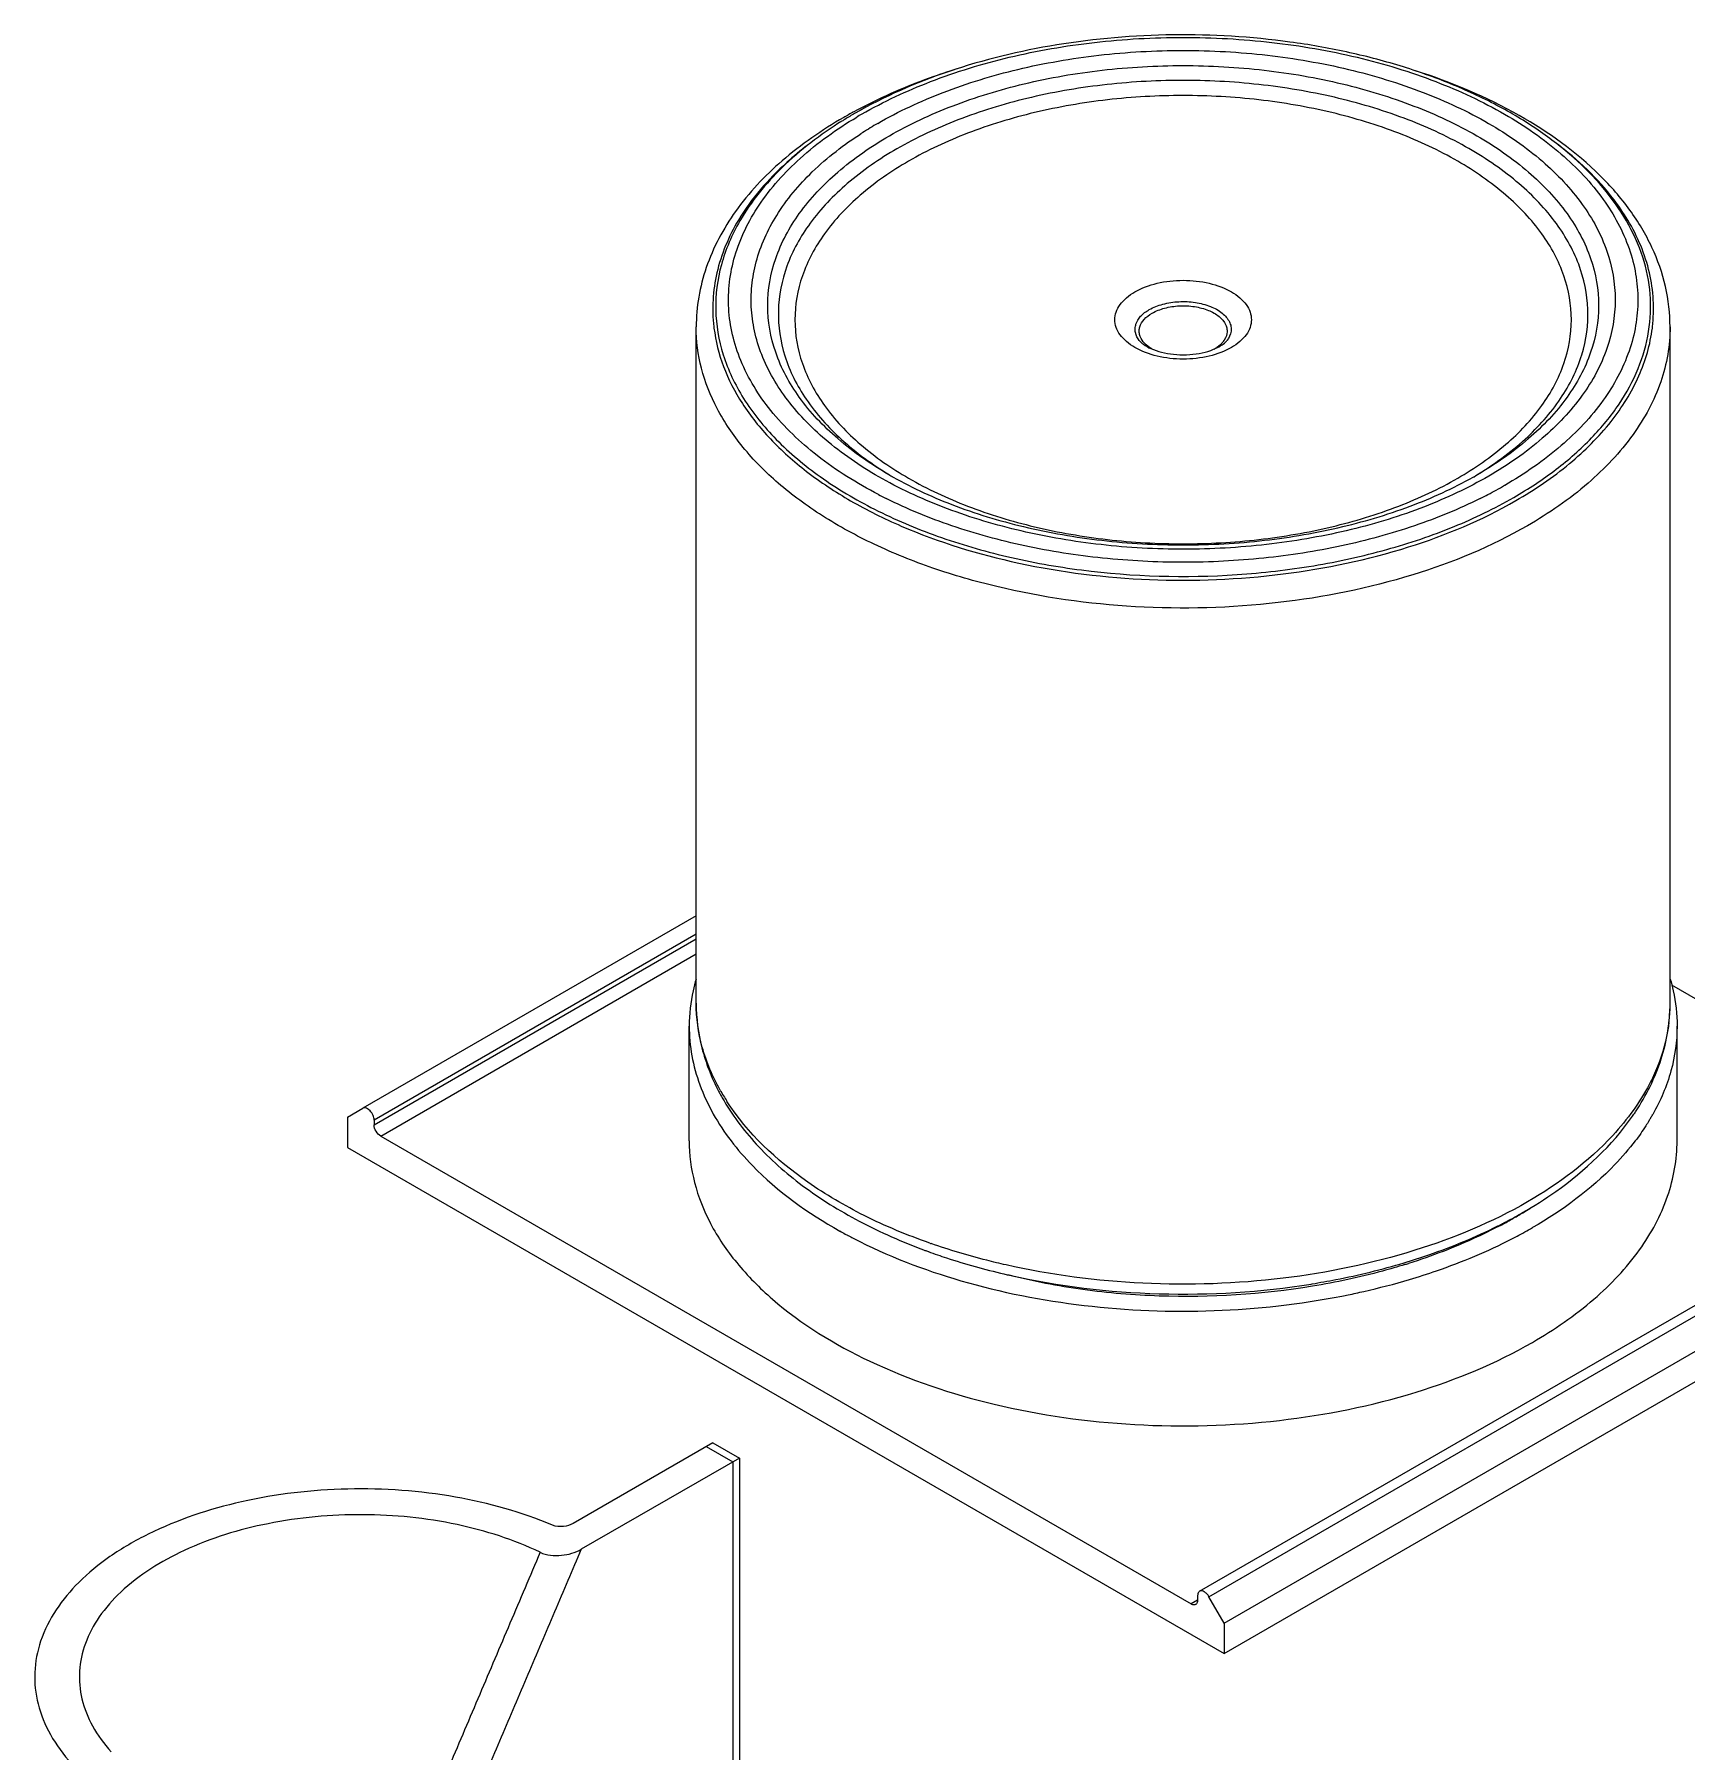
# Model space of a CAD drawing. Header units: millimetres. Extents: x 0 to 1189, y 0 to 858.
# Drawn here: x 421.9 to 598.4, y 274.5 to 457.9 of the extents above; entities that cross this region are included whole.
import ezdxf

# ---------------------------------------------------------------- set-up
doc = ezdxf.new("R2010")
doc.units = ezdxf.units.MM
doc.header["$LTSCALE"] = 65.395
doc.layers.get('0').update_dxf_attribs({"linetype": 'CONTINUOUS'})
doc.layers.add('CURVES', color=7, linetype='CONTINUOUS')
doc.layers.add('SURFACES', color=7, linetype='CONTINUOUS')

msp = doc.modelspace()

# ---------------------------------------------------------------- linework, layer by layer
at = {"color": 9, "linetype": 'Continuous'}
for p, q in [((513.23, 410.82), (513.27, 410.79)), ((513.23, 410.82), (513.27, 410.79)), ((492.59, 361.76), (458.19, 341.9)), ((458.19, 341.42), (492.59, 361.28)), ((458.9, 340.19), (492.59, 359.65)), ((596.46, 352.28), (596.46, 352.25)), ((547.35, 291), (630.25, 338.86)), ((546.14, 290.64), (545.44, 290.23))]:
    msp.add_line(p, q, dxfattribs=at)
at = {"color": 7, "linetype": 'Continuous'}
for p, q in [((492.59, 363.73), (456.98, 343.17)), ((627.63, 338.5), (596.78, 356.32)), ((455.36, 342.23), (456.98, 343.17)), ((455.36, 342.23), (455.36, 338.97)), ((458.19, 341.9), (458.19, 341.42)), ((458.9, 340.19), (545.44, 290.23)), ((546.35, 291.58), (629.25, 339.44)), ((548.97, 288.19), (631.87, 336.05)), ((578.7, 330.87), (578.79, 330.91)), ((578.71, 330.87), (578.79, 330.91)), ((578.8, 330.85), (578.72, 330.81)), ((578.81, 330.84), (578.73, 330.8)), ((579.05, 331.04), (579.08, 331.06)), ((579.05, 331.04), (579.08, 331.06)), ((525.46, 325.48), (525.56, 325.45)), ((525.46, 325.48), (525.56, 325.45)), ((558.26, 324.4), (558.36, 324.42)), ((558.26, 324.4), (558.36, 324.42)), ((494.37, 307.44), (479.46, 298.84)), ((494.37, 307.44), (497.2, 305.81)), ((497.2, 305.81), (480.32, 296.07)), ((497.2, 305.81), (497.2, 250.29)), ((546.14, 291.12), (546.14, 290.64)), ((548.97, 288.19), (547.35, 291)), ((548.97, 288.19), (548.97, 284.92))]:
    msp.add_line(p, q, dxfattribs=at)
at = {"color": 9, "linetype": 'Continuous'}
msp.add_lwpolyline([(596.46, 352.28), (596.46, 352.26), (596.46, 352.25)], dxfattribs=at)
at = {"color": 7, "linetype": 'Continuous'}
for centre, radius, start, end in [((533.38, 405.61), 50.09, 118.5968, 119.9947), ((532.61, 409.4), 46.21, 119.9945, 121.5091), ((531.96, 410.47), 44.95, 121.5139, 121.9677), ((515.79, 355.86), 23.47, 207.575, 208.6485), ((516.11, 356.04), 23.84, 208.6481, 209.5574), ((571.22, 357.18), 26.02, 325.187, 326.3799), ((555.33, 376.26), 51.07, 297.7236, 299.98), ((556.71, 371.86), 46.59, 299.5707, 301.2236), ((557.68, 370.26), 44.73, 301.227, 302.3724), ((554.1, 378.6), 53.71, 296.6704, 297.2733), ((554.94, 375.05), 50.24, 297.6218, 298.2709), ((554.5, 377.83), 52.83, 297.3701, 297.6921), ((555.38, 374.22), 49.3, 298.3753, 298.7225), ((555.83, 373.4), 48.37, 298.7209, 299.5753), ((539.52, 388.83), 64.86, 249.7042, 250.0334), ((548.21, 391.24), 67.8, 287.2049, 287.5431), ((542.95, 400.36), 76.9, 256.9258, 257.3119)]:
    msp.add_arc(centre, radius, start, end, dxfattribs=at)
at = {"color": 9, "linetype": 'Continuous'}
for centre, radius, start, end in [((532.83, 410.25), 45.14, 119.9984, 120.7701), ((532.75, 412.34), 41.58, 119.977, 122.5431), ((532.01, 413.5), 40.2, 122.5509, 122.7499), ((511.32, 428.59), 16.96, 186.6674, 187.0621), ((577.87, 428.59), 16.96, 352.9383, 353.3326), ((545.85, 427.83), 4.12, 299.9544, 304.4955), ((546.77, 426.71), 2.67, 314.7645, 320.8208), ((533.77, 444.57), 39.51, 238.7488, 239.1381), ((555.42, 444.56), 39.51, 300.6413, 301.339), ((555.34, 450.57), 47.18, 297.5179, 299.9915), ((535.22, 453.17), 50.13, 242.4593, 243.5127), ((553.95, 453.2), 50.17, 296.4863, 297.539), ((579.23, 354.4), 17.37, 356.869, 359.9991), ((579.12, 354.41), 17.47, 352.9949, 356.8656), ((515.52, 356.61), 23.39, 209.4387, 212.8726), ((539.76, 391.93), 66.96, 250.6118, 250.7417)]:
    msp.add_arc(centre, radius, start, end, dxfattribs=at)
at = {"color": 7, "linetype": 'Continuous'}
for points, knots in [([(591.94, 437.94), (590.47, 440.47), (587.43, 443.97), (582.48, 447.78), (578.05, 450.42), (573.11, 452.7), (567.73, 454.6), (561.99, 456.09), (553.91, 457.5), (543.52, 458.12), (531.22, 457.08), (519.72, 454.31), (512.67, 451.24), (509.51, 449.42)], [0, 0, 0, 0, 0.097573, 0.151393, 0.208671, 0.269272, 0.332878, 0.399024, 0.467133, 0.606476, 0.745318, 0.878042, 1, 1, 1, 1]), ([(520.41, 454.18), (519.43, 453.88), (515.65, 452.61), (511.99, 451.01), (509.41, 449.59)], [0, 0, 0, 0, 0.259109, 1, 1, 1, 1]), ([(596.59, 426.62), (596.59, 428.07), (596.25, 431), (594.76, 435.25), (592.36, 439.26), (587.9, 444.37), (580.3, 449.8), (573.25, 452.75), (569.42, 453.98)], [0, 0, 0, 0, 0.105599, 0.21361, 0.326255, 0.445358, 0.706587, 1, 1, 1, 1]), ([(508.34, 449), (506.02, 447.65), (501.77, 444.72), (496.65, 439.31), (493.88, 434.14), (492.78, 429.85), (492.59, 427.69), (492.59, 426.62)], [0, 0, 0, 0, 0.2815, 0.537853, 0.774105, 0.887741, 1, 1, 1, 1]), ([(508.16, 448.61), (505.87, 447.18), (501.75, 444.07), (498.47, 440.04), (497.25, 437.94)], [0, 0, 0, 0, 0.526772, 1, 1, 1, 1]), ([(539.91, 425.17), (540.03, 425.01), (540.42, 424.68), (541.22, 424.25), (542.31, 423.89), (544.03, 423.59), (545.84, 423.65), (547.48, 424.06), (548.19, 424.37), (548.5, 424.55)], [0, 0, 0, 0, 0.064775, 0.167412, 0.296888, 0.44267, 0.744606, 0.883151, 1, 1, 1, 1]), ([(548.5, 424.55), (548.67, 424.65), (548.95, 424.83), (549.19, 425.06), (549.27, 425.17)], [0, 0, 0, 0, 0.600211, 1, 1, 1, 1]), ([(513.22, 410.81), (515.35, 409.58), (520.02, 407.41), (527.66, 405.1), (535.96, 403.66), (544.59, 403.18), (553.23, 403.66), (561.53, 405.1), (569.16, 407.41), (573.84, 409.58), (575.97, 410.81)], [0, 0, 0, 0, 0.113138, 0.236211, 0.366297, 0.499999, 0.6337, 0.763787, 0.886861, 1, 1, 1, 1]), ([(492.59, 354.4), (492.59, 352.8), (493.01, 349.52), (494.22, 346.46), (494.98, 345)], [0, 0, 0, 0, 0.493051, 1, 1, 1, 1]), ([(592.89, 342.78), (594.05, 344.53), (595.92, 348.26), (596.59, 352.39), (596.59, 354.4)], [0, 0, 0, 0, 0.510685, 1, 1, 1, 1]), ([(458.19, 341.9), (458.19, 342.07), (458.09, 342.45), (457.77, 342.97), (457.22, 343.31), (456.98, 343.17)], [0, 0, 0, 0, 0.277659, 0.577358, 1, 1, 1, 1]), ([(495.38, 344.28), (496.38, 342.51), (498.95, 339.08), (503.95, 334.67), (510.06, 330.88), (514.62, 328.89), (517.03, 327.99)], [0, 0, 0, 0, 0.221496, 0.461031, 0.720695, 1, 1, 1, 1]), ([(458.9, 340.19), (458.69, 340.31), (458.36, 340.7), (458.19, 341.17), (458.19, 341.42)], [0, 0, 0, 0, 0.499999, 1, 1, 1, 1]), ([(580.85, 332.03), (582.06, 332.73), (586.47, 335.53), (590.4, 339.19), (592.58, 342.33)], [0, 0, 0, 0, 0.268905, 1, 1, 1, 1]), ([(491.84, 339.7), (491.84, 338.2), (492.25, 335.12), (494.01, 330.68), (496.88, 326.47), (502.27, 321.05), (511.46, 315.46), (524.67, 311.05), (539.5, 308.96), (554.74, 309.39), (569.15, 312.27), (577.99, 315.92), (581.89, 318.17)], [0, 0, 0, 0, 0.04286, 0.08749, 0.135325, 0.187292, 0.304559, 0.438231, 0.582577, 0.729731, 0.871318, 1, 1, 1, 1]), ([(581.89, 318.17), (584.21, 319.51), (588.41, 322.4), (593.43, 327.68), (596.6, 333.51), (597.34, 337.7), (597.34, 339.71)], [0, 0, 0, 0, 0.28981, 0.54905, 0.782229, 1, 1, 1, 1]), ([(568.2, 326.67), (569.09, 326.94), (572.5, 328.04), (575.83, 329.41), (578.21, 330.61)], [0, 0, 0, 0, 0.257822, 1, 1, 1, 1]), ([(578.23, 330.53), (577.49, 330.14), (574.39, 328.62), (571.15, 327.38), (568.65, 326.59)], [0, 0, 0, 0, 0.241002, 1, 1, 1, 1]), ([(517.38, 327.87), (518.02, 327.63), (520.68, 326.71), (523.39, 325.96), (525.46, 325.48)], [0, 0, 0, 0, 0.24511, 1, 1, 1, 1]), ([(558.36, 324.42), (559.2, 324.56), (562.52, 325.15), (565.8, 325.95), (568.2, 326.67)], [0, 0, 0, 0, 0.254429, 1, 1, 1, 1]), ([(526.06, 325.34), (531.29, 324.16), (542.08, 322.87), (552.91, 323.54), (558.26, 324.4)], [0, 0, 0, 0, 0.497467, 1, 1, 1, 1]), ([(558.4, 324.16), (553.01, 323.27), (544.76, 322.76), (535.25, 323.55), (529.93, 324.42), (527.33, 325), (526.06, 325.34)], [0, 0, 0, 0, 0.503459, 0.755293, 0.878983, 1, 1, 1, 1]), ([(568.27, 326.47), (567.48, 326.23), (564.23, 325.29), (560.92, 324.58), (558.4, 324.16)], [0, 0, 0, 0, 0.244777, 1, 1, 1, 1]), ([(477.26, 298.64), (473.94, 300.04), (466.69, 302.05), (455.4, 302.87), (444.24, 301.57), (435.71, 298.74), (430.03, 295.46), (425.74, 291.98), (422.69, 287.66), (421.79, 282.93), (422.16, 279.46), (423.54, 276.12), (425.01, 274.13), (425.87, 273.18)], [0, 0, 0, 0, 0.144052, 0.297954, 0.450532, 0.590914, 0.654074, 0.711776, 0.81153, 0.856872, 0.901868, 0.948932, 1, 1, 1, 1]), ([(475.92, 295.75), (473.11, 297.1), (466.85, 299.09), (456.97, 300.09), (447.05, 299.18), (438.17, 296.47), (432.09, 292.72), (428.79, 289), (427.25, 286.11), (426.59, 283.07), (426.86, 280.01), (428.05, 277.05), (429.35, 275.29), (430.1, 274.45)], [0, 0, 0, 0, 0.141008, 0.293783, 0.446857, 0.588678, 0.710692, 0.763654, 0.811981, 0.857375, 0.902235, 0.9491, 1, 1, 1, 1]), ([(479.46, 298.84), (479.15, 298.65), (478.4, 298.44), (477.62, 298.49), (477.26, 298.64)], [0, 0, 0, 0, 0.485837, 1, 1, 1, 1]), ([(475.92, 295.75), (476.62, 295.41), (478.2, 295.29), (479.68, 295.7), (480.32, 296.07)], [0, 0, 0, 0, 0.511202, 1, 1, 1, 1]), ([(547.35, 291), (547.29, 291.11), (547.14, 291.31), (546.83, 291.58), (546.49, 291.66), (546.35, 291.58)], [0, 0, 0, 0, 0.311733, 0.593488, 1, 1, 1, 1]), ([(545.94, 290.18), (545.9, 290.16), (545.74, 290.1), (545.55, 290.16), (545.44, 290.23)], [0, 0, 0, 0, 0.220859, 1, 1, 1, 1]), ([(546.14, 290.64), (546.14, 290.59), (546.13, 290.42), (546.04, 290.24), (545.94, 290.18)], [0, 0, 0, 0, 0.294965, 1, 1, 1, 1]), ([(546.35, 291.58), (546.32, 291.56), (546.18, 291.44), (546.14, 291.25), (546.14, 291.12)], [0, 0, 0, 0, 0.220886, 1, 1, 1, 1])]:
    msp.add_open_spline(points, degree=3, knots=knots, dxfattribs=at)
at = {"color": 9, "linetype": 'Continuous'}
for points, knots in [([(510.26, 449.34), (512.61, 450.7), (517.75, 453.09), (526.12, 455.64), (535.18, 457.2), (544.59, 457.73), (554.01, 457.2), (563.07, 455.64), (571.44, 453.09), (578.81, 449.66), (584.92, 445.45), (589.54, 440.6), (592.02, 436.03), (592.99, 432.3), (593.23, 429.52), (592.99, 426.74), (592.02, 423.01), (589.54, 418.44), (584.92, 413.59), (581.06, 410.93), (578.93, 409.7)], [0, 0, 0, 0, 0.066567, 0.138389, 0.213991, 0.29156, 0.369129, 0.444731, 0.516554, 0.58312, 0.64348, 0.697477, 0.746044, 0.769015, 0.79156, 0.814105, 0.837076, 0.885643, 0.939638, 1, 1, 1, 1]), ([(511.97, 448.36), (514.2, 449.65), (519.09, 451.92), (527.04, 454.34), (535.65, 455.82), (544.59, 456.33), (553.54, 455.82), (562.15, 454.34), (570.1, 451.92), (577.11, 448.66), (582.91, 444.66), (587.3, 440.04), (590.08, 434.94), (591.04, 429.52), (590.08, 424.1), (587.3, 419), (582.91, 414.39), (579.24, 411.86), (577.22, 410.69)], [0, 0, 0, 0, 0.066589, 0.138433, 0.214058, 0.291652, 0.369246, 0.444871, 0.516718, 0.583304, 0.643684, 0.697698, 0.74628, 0.791652, 0.837024, 0.885607, 0.939619, 1, 1, 1, 1]), ([(513.22, 447.04), (515.37, 448.28), (520.06, 450.46), (527.71, 452.79), (535.99, 454.22), (544.59, 454.7), (553.19, 454.22), (561.47, 452.79), (569.12, 450.46), (575.86, 447.33), (581.45, 443.48), (585.67, 439.04), (588.34, 434.13), (589.26, 428.92), (588.34, 423.71), (585.67, 418.8), (581.45, 414.37), (577.91, 411.94), (575.97, 410.81)], [0, 0, 0, 0, 0.066589, 0.138433, 0.214058, 0.291652, 0.369246, 0.444871, 0.516718, 0.583304, 0.643684, 0.697698, 0.74628, 0.791652, 0.837024, 0.885607, 0.939619, 1, 1, 1, 1]), ([(575.97, 410.82), (577.8, 411.94), (581.1, 414.34), (585, 418.69), (587.4, 423.47), (588.1, 428.52), (587.04, 433.53), (584.32, 438.24), (580.13, 442.48), (574.65, 446.15), (568.08, 449.14), (560.65, 451.34), (552.62, 452.68), (544.31, 453.11), (536, 452.62), (528.01, 451.22), (520.63, 448.96), (516.1, 446.84), (514.02, 445.65)], [0, 0, 0, 0, 0.059545, 0.112819, 0.160901, 0.206116, 0.251673, 0.300672, 0.355185, 0.416033, 0.482994, 0.555097, 0.630862, 0.708499, 0.786069, 0.861639, 0.93343, 1, 1, 1, 1]), ([(573.91, 410.47), (575.73, 411.52), (579.03, 413.79), (582.98, 417.94), (585.47, 422.53), (586.34, 427.4), (585.47, 432.27), (582.98, 436.86), (579.03, 441), (573.82, 444.6), (567.52, 447.53), (560.37, 449.7), (552.63, 451.04), (544.59, 451.49), (536.56, 451.04), (528.82, 449.7), (521.67, 447.53), (517.28, 445.49), (515.27, 444.33)], [0, 0, 0, 0, 0.060381, 0.114393, 0.162976, 0.208348, 0.25372, 0.302302, 0.356317, 0.416696, 0.483282, 0.555129, 0.630754, 0.708348, 0.785941, 0.861567, 0.933411, 1, 1, 1, 1]), ([(512.05, 408.72), (509.76, 409.91), (505.58, 412.52), (500.49, 417.34), (497.63, 421.95), (496.4, 425.75), (495.98, 428.58), (496.07, 431.43), (496.86, 435.25), (499.18, 439.98), (503.73, 445), (507.59, 447.76), (509.74, 449.04)], [0, 0, 0, 0, 0.147796, 0.279952, 0.398123, 0.45355, 0.507586, 0.561268, 0.615667, 0.730139, 0.857351, 1, 1, 1, 1]), ([(504.53, 446.07), (503.75, 445.47), (500.93, 443.14), (498.48, 440.33), (497.1, 438.03)], [0, 0, 0, 0, 0.267792, 1, 1, 1, 1]), ([(577.22, 410.69), (575.02, 409.42), (570.23, 407.18), (562.44, 404.78), (553.99, 403.28), (545.21, 402.72), (536.41, 403.14), (527.9, 404.52), (519.99, 406.8), (512.97, 409.9), (507.08, 413.74), (502.53, 418.18), (499.96, 422.38), (498.83, 425.85), (498.42, 428.43), (498.46, 431.03), (499.1, 434.52), (501.07, 438.85), (505, 443.51), (508.38, 446.11), (510.26, 447.31)], [0, 0, 0, 0, 0.066522, 0.138229, 0.213709, 0.29122, 0.368865, 0.444738, 0.517069, 0.584382, 0.645683, 0.70069, 0.750112, 0.773353, 0.796021, 0.818514, 0.841248, 0.888831, 0.941343, 1, 1, 1, 1]), ([(513.22, 410.81), (511.27, 411.94), (507.74, 414.37), (503.52, 418.8), (500.85, 423.71), (499.92, 428.92), (500.85, 434.13), (503.52, 439.04), (507.74, 443.48), (511.27, 445.91), (513.22, 447.04)], [0, 0, 0, 0, 0.1449, 0.274524, 0.391113, 0.499998, 0.608884, 0.725475, 0.855095, 1, 1, 1, 1]), ([(592.08, 438.03), (591.63, 438.78), (589.52, 441.89), (586.73, 444.51), (584.43, 446.24)], [0, 0, 0, 0, 0.23368, 1, 1, 1, 1]), ([(514.02, 445.65), (512.16, 444.57), (508.76, 442.24), (504.69, 438), (502.07, 433.32), (501.08, 428.34), (501.83, 423.35), (504.24, 418.61), (508.13, 414.31), (511.41, 411.93), (513.23, 410.82)], [0, 0, 0, 0, 0.145559, 0.276018, 0.393495, 0.50303, 0.612021, 0.728043, 0.856539, 1, 1, 1, 1]), ([(515.27, 444.33), (513.45, 443.28), (510.15, 441), (506.21, 436.86), (503.71, 432.27), (502.85, 427.4), (503.71, 422.53), (506.21, 417.94), (510.15, 413.79), (515.37, 410.2), (521.67, 407.27), (528.82, 405.1), (536.56, 403.76), (544.59, 403.31), (552.63, 403.76), (560.37, 405.1), (567.52, 407.27), (571.91, 409.31), (573.91, 410.47)], [0, 0, 0, 0, 0.060381, 0.114393, 0.162976, 0.208348, 0.25372, 0.302302, 0.356317, 0.416696, 0.483282, 0.555129, 0.630754, 0.708348, 0.785941, 0.861567, 0.933411, 1, 1, 1, 1]), ([(497.1, 438.03), (496.06, 436.29), (494.87, 433.47), (494.3, 429.53), (494.36, 427.58), (494.47, 426.62)], [0, 0, 0, 0, 0.511383, 0.756475, 1, 1, 1, 1]), ([(497.25, 437.94), (496.4, 436.48), (495.07, 433.4), (494.43, 428.44), (495.28, 423.49), (497.55, 418.75), (501.13, 414.35), (505.89, 410.38), (511.71, 406.94), (518.42, 404.1), (525.85, 401.94), (536.52, 400.04), (547.58, 399.72), (558.47, 400.97), (566.24, 402.68), (573.42, 405.1), (577.85, 407.23), (579.89, 408.42)], [0, 0, 0, 0, 0.046586, 0.090986, 0.135561, 0.182629, 0.233925, 0.290391, 0.352237, 0.419096, 0.490174, 0.56438, 0.71673, 0.792235, 0.865393, 0.934977, 1, 1, 1, 1]), ([(579.89, 408.42), (581.47, 409.32), (584.4, 411.25), (588.21, 414.58), (591.2, 418.21), (593.3, 422.06), (594.46, 426.07), (594.63, 430.15), (593.8, 434.19), (592.64, 436.72), (591.94, 437.94)], [0, 0, 0, 0, 0.151963, 0.29267, 0.422612, 0.543345, 0.657573, 0.769002, 0.881828, 1, 1, 1, 1]), ([(594.71, 426.62), (594.82, 427.58), (594.88, 429.53), (594.32, 433.47), (593.12, 436.29), (592.08, 438.03)], [0, 0, 0, 0, 0.243524, 0.488617, 1, 1, 1, 1]), ([(539.44, 430.38), (540.17, 430.8), (541.87, 431.41), (544.59, 431.71), (547.32, 431.41), (549.37, 430.67), (550.65, 429.79), (551.34, 429.06), (551.78, 428.25), (551.93, 427.4), (551.78, 426.54), (551.34, 425.74), (550.65, 425.01), (550.07, 424.61), (549.75, 424.42)], [0, 0, 0, 0, 0.138252, 0.291396, 0.444543, 0.582793, 0.643247, 0.697327, 0.745969, 0.791397, 0.836826, 0.885464, 0.939553, 1, 1, 1, 1]), ([(549.75, 424.42), (549.02, 424), (547.31, 423.38), (544.59, 423.09), (541.87, 423.38), (539.82, 424.13), (538.54, 425.01), (537.84, 425.74), (537.4, 426.54), (537.25, 427.4), (537.4, 428.25), (537.84, 429.06), (538.54, 429.79), (539.12, 430.19), (539.44, 430.38)], [0, 0, 0, 0, 0.138252, 0.291396, 0.444543, 0.582793, 0.643247, 0.697327, 0.745969, 0.791397, 0.836826, 0.885464, 0.939553, 1, 1, 1, 1]), ([(540.97, 428.47), (541.42, 428.73), (542.46, 429.13), (544.14, 429.38), (545.87, 429.3), (547.46, 428.9), (548.74, 428.22), (549.48, 427.4), (549.72, 426.68), (549.74, 425.97), (549.49, 425.45), (549.27, 425.17)], [0, 0, 0, 0, 0.135984, 0.286374, 0.439981, 0.584767, 0.711027, 0.815215, 0.861339, 0.905958, 1, 1, 1, 1]), ([(539.91, 425.17), (539.72, 425.42), (539.5, 425.85), (539.45, 426.47), (539.57, 427.1), (540.05, 427.85), (540.63, 428.28), (540.97, 428.47)], [0, 0, 0, 0, 0.238278, 0.350293, 0.46337, 0.709001, 1, 1, 1, 1]), ([(540.34, 425.03), (540.15, 425.26), (539.94, 425.66), (539.88, 426.24), (539.98, 426.81), (540.43, 427.51), (540.96, 427.91), (541.27, 428.09)], [0, 0, 0, 0, 0.239668, 0.351767, 0.464614, 0.709436, 1, 1, 1, 1]), ([(541.27, 428.09), (541.69, 428.33), (542.65, 428.7), (544.2, 428.93), (545.79, 428.85), (547.25, 428.47), (548.42, 427.84), (549.09, 427.08), (549.29, 426.41), (549.29, 425.75), (549.05, 425.28), (548.84, 425.02)], [0, 0, 0, 0, 0.136198, 0.286848, 0.440582, 0.585199, 0.710957, 0.814526, 0.860487, 0.905151, 1, 1, 1, 1]), ([(581.36, 405.39), (577.51, 403.17), (568.8, 399.58), (554.59, 396.73), (539.57, 396.32), (527.18, 398.06), (517.94, 400.72), (511.68, 403.24), (506.12, 406.26), (501.38, 409.73), (497.55, 413.57), (494.73, 417.73), (492.99, 422.11), (492.59, 425.14), (492.59, 426.62)], [0, 0, 0, 0, 0.128623, 0.270154, 0.417245, 0.561528, 0.630179, 0.695318, 0.756314, 0.812796, 0.864737, 0.91255, 0.957159, 1, 1, 1, 1]), ([(494.49, 426.51), (494.66, 425.11), (495.38, 422.28), (497.46, 418.26), (500.5, 414.48), (504.42, 411), (509.14, 407.89), (516.57, 404.21), (527.26, 400.95), (541.06, 399.26), (555.13, 399.83), (568.39, 402.6), (576.51, 405.99), (580.11, 408.07)], [0, 0, 0, 0, 0.043042, 0.088464, 0.137403, 0.19052, 0.248032, 0.309794, 0.443968, 0.587555, 0.733108, 0.872846, 1, 1, 1, 1]), ([(580.11, 408.07), (582.13, 409.23), (585.81, 411.73), (590.34, 416.23), (593.44, 421.16), (594.48, 424.75), (594.7, 426.51)], [0, 0, 0, 0, 0.287181, 0.546809, 0.781902, 1, 1, 1, 1]), ([(596.59, 426.62), (596.59, 425.64), (596.42, 423.65), (595.39, 419.65), (592.73, 414.76), (587.79, 409.56), (583.65, 406.71), (581.36, 405.39)], [0, 0, 0, 0, 0.108162, 0.218364, 0.451367, 0.710411, 1, 1, 1, 1]), ([(541.27, 424.26), (541.17, 424.32), (540.83, 424.53), (540.52, 424.8), (540.34, 425.03)], [0, 0, 0, 0, 0.268907, 1, 1, 1, 1]), ([(548.65, 424.81), (548.62, 424.78), (548.47, 424.64), (548.31, 424.52), (548.19, 424.43)], [0, 0, 0, 0, 0.241086, 1, 1, 1, 1]), ([(576.32, 408.3), (574.06, 407.17), (569.2, 405.19), (561.44, 403.07), (553.15, 401.78), (544.59, 401.34), (536.04, 401.78), (527.75, 403.07), (519.98, 405.19), (515.13, 407.17), (512.87, 408.3)], [0, 0, 0, 0, 0.116024, 0.239553, 0.368405, 0.500008, 0.63161, 0.760461, 0.88399, 1, 1, 1, 1]), ([(495.15, 345.11), (494.33, 346.55), (493.05, 349.57), (492.59, 352.82), (492.59, 354.4)], [0, 0, 0, 0, 0.511435, 1, 1, 1, 1]), ([(596.46, 352.25), (596.4, 351.78), (596.08, 349.85), (595.44, 347.97), (594.82, 346.63)], [0, 0, 0, 0, 0.245366, 1, 1, 1, 1]), ([(594.82, 346.63), (594.68, 346.32), (594.04, 345.04), (593.29, 343.83), (592.66, 342.95)], [0, 0, 0, 0, 0.244171, 1, 1, 1, 1]), ([(517.53, 328.77), (515.14, 329.61), (510.63, 331.49), (502.91, 335.98), (498.08, 340.5), (495.87, 343.91)], [0, 0, 0, 0, 0.282964, 0.545, 1, 1, 1, 1]), ([(592.66, 342.95), (591.99, 342.02), (588.81, 338.14), (584.7, 335.1), (581.36, 333.17)], [0, 0, 0, 0, 0.230029, 1, 1, 1, 1]), ([(581.36, 333.17), (577.58, 330.99), (569.04, 327.45), (555.11, 324.59), (540.36, 324.07), (530.47, 325.36), (525.68, 326.44)], [0, 0, 0, 0, 0.228834, 0.480455, 0.742303, 1, 1, 1, 1]), ([(525.68, 326.44), (524.99, 326.59), (522.29, 327.24), (519.63, 328.04), (517.67, 328.72)], [0, 0, 0, 0, 0.254821, 1, 1, 1, 1]), ([(480.32, 296.07), (479.37, 293.84), (477.47, 289.38), (474.62, 282.68), (471.77, 275.99), (469.4, 270.41), (467.5, 265.95), (466.08, 262.6), (464.65, 259.26), (463.23, 255.91), (461.82, 252.56), (460.64, 249.77), (459.69, 247.53), (458.95, 245.87), (458.18, 244.54), (457.4, 243.66), (456.63, 243.05), (455.53, 242.72), (454.47, 243.31), (453.74, 244.11), (453.03, 244.96), (452.33, 245.82), (451.39, 246.96), (450.21, 248.39), (448.79, 250.1), (447.36, 251.8), (445.94, 253.5), (444.04, 255.77), (441.67, 258.61), (437.87, 263.14), (435.02, 266.55), (433.12, 268.81)], [0, 0, 0, 0, 0.077641, 0.155281, 0.23292, 0.310558, 0.349376, 0.388192, 0.427005, 0.465814, 0.504613, 0.543399, 0.562815, 0.582347, 0.601944, 0.611362, 0.61995, 0.63349, 0.644842, 0.656463, 0.668296, 0.680166, 0.692034, 0.715753, 0.739455, 0.76315, 0.786839, 0.810527, 0.857898, 0.905266, 1, 1, 1, 1]), ([(475.92, 295.75), (474.85, 293.22), (472.7, 288.16), (470.01, 281.83), (467.86, 276.77), (466.25, 272.97), (464.64, 269.17), (463.04, 265.36), (461.44, 261.55), (460.11, 258.37), (459.07, 255.81), (458.3, 253.88), (457.67, 252.27), (457.19, 250.96), (456.91, 250.14), (456.69, 249.48), (456.54, 248.98), (456.4, 248.48), (456.29, 248.05), (456.21, 247.71), (456.16, 247.46), (456.1, 247.2), (456.05, 246.98), (455.93, 246.72), (455.69, 246.79), (455.53, 246.91), (455.31, 247.08), (455.05, 247.29), (454.75, 247.55), (454.47, 247.81), (454.1, 248.14), (453.66, 248.55), (453.15, 249.04), (452.66, 249.52), (452.04, 250.16), (451.28, 250.96), (450.39, 251.92), (449.81, 252.56), (449.52, 252.88)], [0, 0, 0, 0, 0.133371, 0.266769, 0.333483, 0.400214, 0.466966, 0.53375, 0.600586, 0.667507, 0.701018, 0.734581, 0.768213, 0.785062, 0.801935, 0.81038, 0.818829, 0.827281, 0.835731, 0.839954, 0.844172, 0.848379, 0.852546, 0.8563, 0.859491, 0.862848, 0.866206, 0.872796, 0.879191, 0.885402, 0.891456, 0.903189, 0.91455, 0.925649, 0.936558, 0.957993, 0.979099, 1, 1, 1, 1])]:
    msp.add_open_spline(points, degree=3, knots=knots, dxfattribs=at)
at = {"layer": 'CURVES', "color": 4, "linetype": 'Continuous'}
for p, q in [((493.66, 307.04), (496.49, 305.4)), ((496.49, 305.4), (496.49, 247.43))]:
    msp.add_line(p, q, dxfattribs=at)
at = {"layer": 'SURFACES', "color": 7, "linetype": 'Continuous'}
for p, q in [((492.59, 354.4), (492.59, 426.62)), ((596.59, 354.4), (596.59, 426.62)), ((491.84, 339.71), (491.84, 351.95)), ((597.34, 339.71), (597.34, 351.95)), ((455.36, 338.97), (548.97, 284.92)), ((548.97, 284.92), (631.87, 332.79))]:
    msp.add_line(p, q, dxfattribs=at)
for centre, radius, start, end in [((574.25, 354.1), 23.54, 328.6079, 329.5418), ((574.59, 353.89), 23.14, 329.5417, 330.5234), ((533.03, 375.03), 51.5, 240.8236, 241.5694), ((533.47, 375.85), 52.44, 241.5683, 241.9607), ((533.88, 376.61), 53.3, 241.9614, 242.6091), ((545.81, 403.43), 81.84, 281.0894, 281.5572)]:
    msp.add_arc(centre, radius, start, end, dxfattribs=at)
for points, knots in [([(492.57, 356.97), (492.45, 356.56), (492.03, 354.92), (491.84, 353.22), (491.84, 351.95)], [0, 0, 0, 0, 0.253231, 1, 1, 1, 1]), ([(596.62, 356.97), (596.74, 356.56), (597.16, 354.92), (597.34, 353.22), (597.34, 351.95)], [0, 0, 0, 0, 0.253228, 1, 1, 1, 1]), ([(491.84, 351.95), (491.84, 349.83), (492.68, 345.39), (494.92, 341.51), (496.31, 339.69)], [0, 0, 0, 0, 0.481219, 1, 1, 1, 1]), ([(597.34, 351.95), (597.34, 350.34), (596.88, 347.04), (595.57, 343.97), (594.74, 342.51)], [0, 0, 0, 0, 0.488504, 1, 1, 1, 1]), ([(594.34, 341.83), (594.23, 341.65), (593.77, 340.92), (593.27, 340.21), (592.88, 339.69)], [0, 0, 0, 0, 0.246275, 1, 1, 1, 1]), ([(496.31, 339.69), (497.01, 338.77), (500.34, 334.95), (504.53, 331.96), (507.92, 330.06)], [0, 0, 0, 0, 0.230381, 1, 1, 1, 1]), ([(592.88, 339.69), (592.2, 338.81), (589.05, 335.16), (585.1, 332.27), (581.89, 330.42)], [0, 0, 0, 0, 0.231116, 1, 1, 1, 1]), ([(579.68, 329.22), (579.87, 329.31), (580.62, 329.7), (581.35, 330.11), (581.89, 330.42)], [0, 0, 0, 0, 0.252745, 1, 1, 1, 1]), ([(509.36, 329.29), (513.02, 327.39), (521.1, 324.3), (534.13, 321.75), (547.85, 321.21), (557.06, 322.23), (561.55, 323.12)], [0, 0, 0, 0, 0.231355, 0.482447, 0.742652, 1, 1, 1, 1]), ([(568.75, 324.88), (569.73, 325.17), (573.46, 326.37), (577.1, 327.89), (579.68, 329.22)], [0, 0, 0, 0, 0.259176, 1, 1, 1, 1]), ([(562.21, 323.25), (562.77, 323.36), (564.97, 323.84), (567.14, 324.4), (568.75, 324.88)], [0, 0, 0, 0, 0.253405, 1, 1, 1, 1])]:
    msp.add_open_spline(points, degree=3, knots=knots, dxfattribs=at)

doc.saveas('drawing.dxf')
